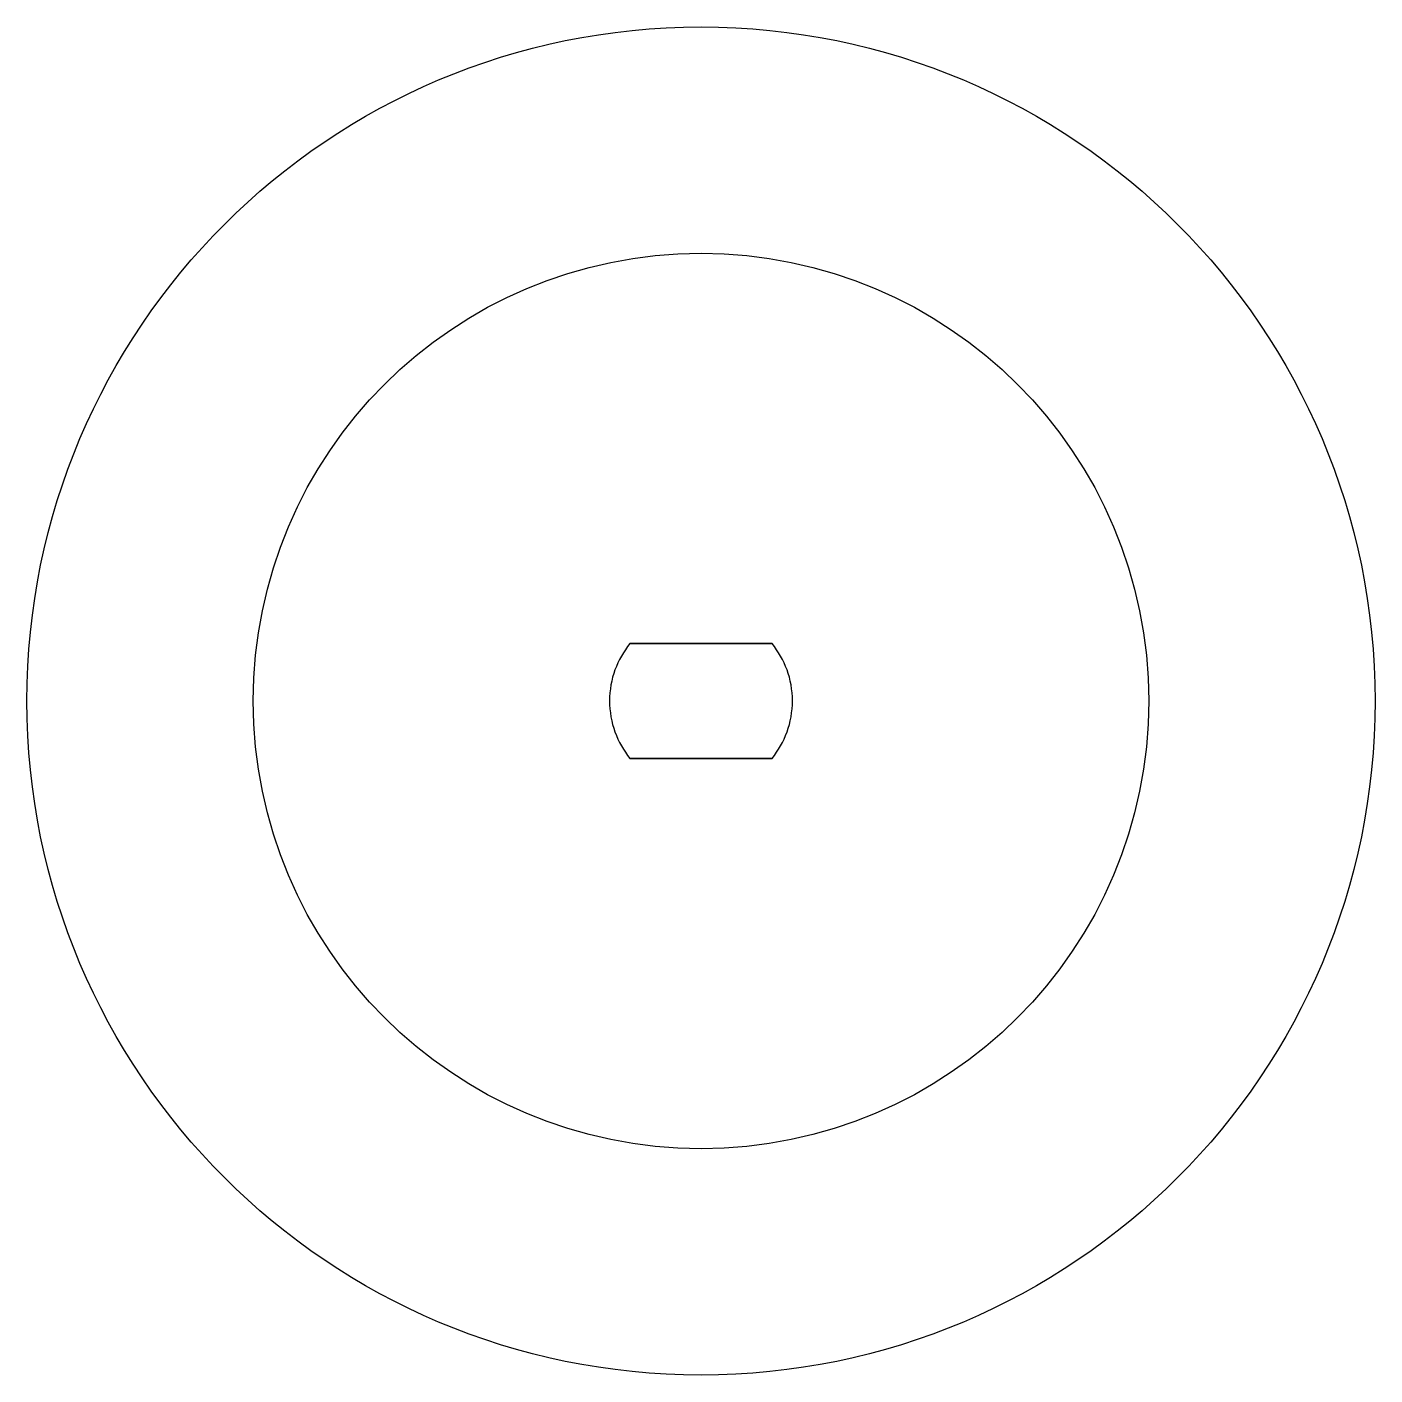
# Model space of a CAD drawing. Extents: x 52.9 to 103.5, y 186.8 to 237.4.
import ezdxf

# ---------------------------------------------------------------- set-up
doc = ezdxf.new("R2010")
doc.units = 0
doc.layers.add('Layer_1', color=7, linetype='CONTINUOUS')

msp = doc.modelspace()

# ---------------------------------------------------------------- linework, layer by layer
at = {"layer": 'Layer_1', "color": 7}
for points in [[(80.883754, 214.226201), (75.547993, 214.226201), (75.547993, 214.226201)], [(95.033155, 212.069848), (95.033155, 212.069848)], [(103.534015, 212.069848), (103.534015, 212.069848)], [(75.547993, 209.913492), (80.883754, 209.913492)]]:
    msp.add_lwpolyline(points, close=True, dxfattribs=at)
for points in [[(52.897732, 212.069848), (52.897732, 226.052658), (64.233036, 237.387989), (78.215874, 237.387989)], [(78.215874, 237.387989), (92.198684, 237.387989), (103.534015, 226.052658), (103.534015, 212.069848)], [(61.398593, 212.069848), (61.398593, 221.357767), (68.927938, 228.887129), (78.215874, 228.887129)], [(78.215874, 228.887129), (87.503793, 228.887129), (95.033155, 221.357767), (95.033155, 212.069848)], [(75.547993, 214.226201), (75.07031, 213.636348), (74.780702, 212.892404), (74.780702, 212.074256)], [(81.651046, 212.074256), (81.651046, 212.892404), (81.361438, 213.636348), (80.883754, 214.226201)], [(78.215874, 186.751706), (64.233036, 186.751706), (52.897732, 198.08701), (52.897732, 212.069848)], [(78.215874, 195.252567), (68.927938, 195.252567), (61.398593, 202.781912), (61.398593, 212.069848)], [(74.780702, 212.074256), (74.780702, 211.256108), (75.07031, 210.503345), (75.547993, 209.913492)], [(103.534015, 212.069848), (103.534015, 198.08701), (92.198684, 186.751706), (78.215874, 186.751706)], [(95.033155, 212.069848), (95.033155, 202.781912), (87.503793, 195.252567), (78.215874, 195.252567)], [(80.883754, 209.913492), (81.361438, 210.503345), (81.651046, 211.256108), (81.651046, 212.074256)]]:
    msp.add_open_spline(points, degree=3, dxfattribs=at)

doc.saveas('drawing.dxf')
